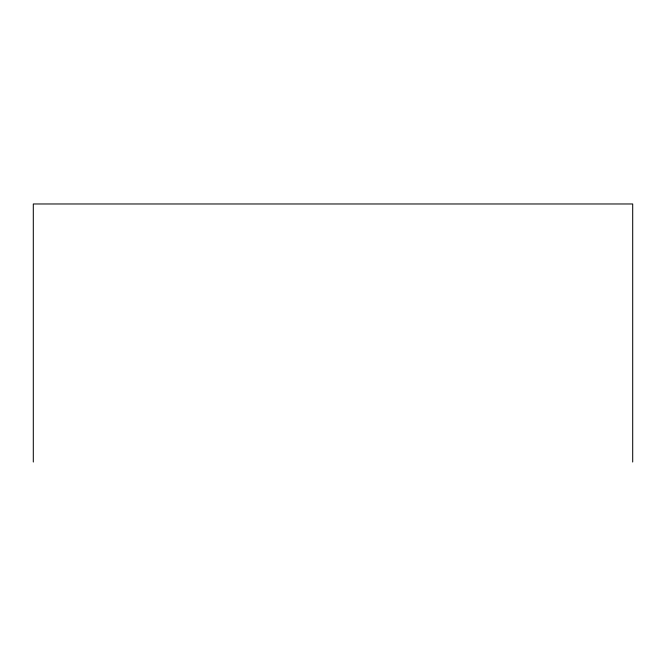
<?xml version="1.0" encoding="UTF-8"?>
<svg xmlns="http://www.w3.org/2000/svg" width="666" height="666" viewBox="0 0 666 666"><rect width="100%" height="100%" fill="white"/><g stroke="black" fill="none" stroke-linecap="round" stroke-linejoin="round"><path stroke-width="1" d="M632.7 462.029L632.7 203.971L33.3 203.971L33.3 462.029"/></g></svg>
